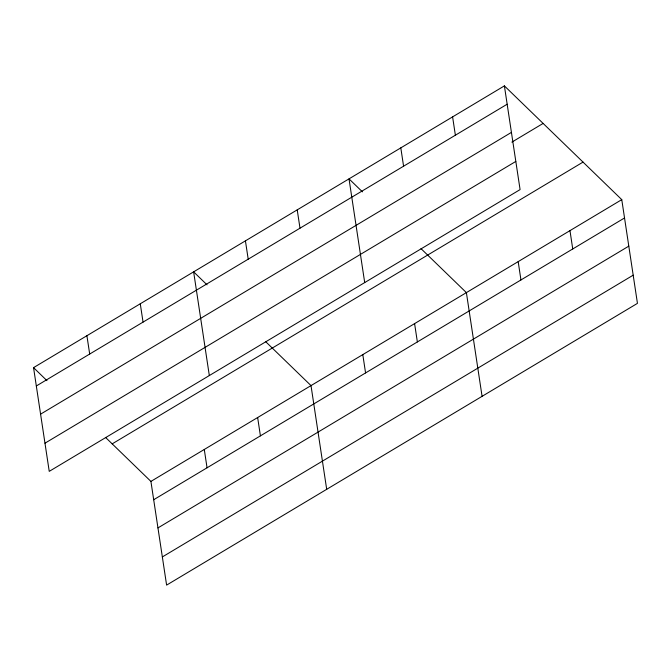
<?xml version="1.0" encoding="UTF-8"?>
<svg xmlns="http://www.w3.org/2000/svg" width="671" height="671" viewBox="0 0 671 671"><rect width="100%" height="100%" fill="white"/><g stroke="black" fill="none" stroke-linecap="round" stroke-linejoin="round"><path stroke-width="1.01" d="M504.391 85.888L520.084 189.599L49.235 471.361L33.55 367.641L504.391 85.888L621.765 199.639L637.45 303.359L166.609 585.112L150.916 481.401L105.54 437.417M36.326 385.976L507.167 104.215M40.587 414.15L511.428 132.388M511.872 142.126L543.124 123.422M44.974 443.187L515.814 161.426M112.191 443.858L583.032 162.097M150.916 481.401L621.765 199.639M153.693 499.727L624.533 217.966M157.953 527.909L628.794 246.148M162.348 556.938L633.189 275.177M362.424 191.856L349.012 178.863L364.705 282.583M421.002 248.631L466.387 292.615L482.072 396.335M207.045 284.84L193.634 271.847L209.327 375.567M265.624 341.614L311.009 385.599L326.693 489.318M33.55 367.641L46.953 380.642M569.973 230.631L572.74 248.958M518.18 261.623L520.948 279.958M452.598 116.88L455.374 135.206M400.805 147.872L403.581 166.198M414.594 323.615L417.362 341.942M362.801 354.607L365.569 372.933M297.219 209.855L299.996 228.19M245.427 240.855L248.203 259.182M257.647 417.53L260.415 435.865M204.286 449.461L207.054 467.796M140.273 303.778L143.049 322.105M86.911 335.71L89.688 354.045"/></g></svg>
